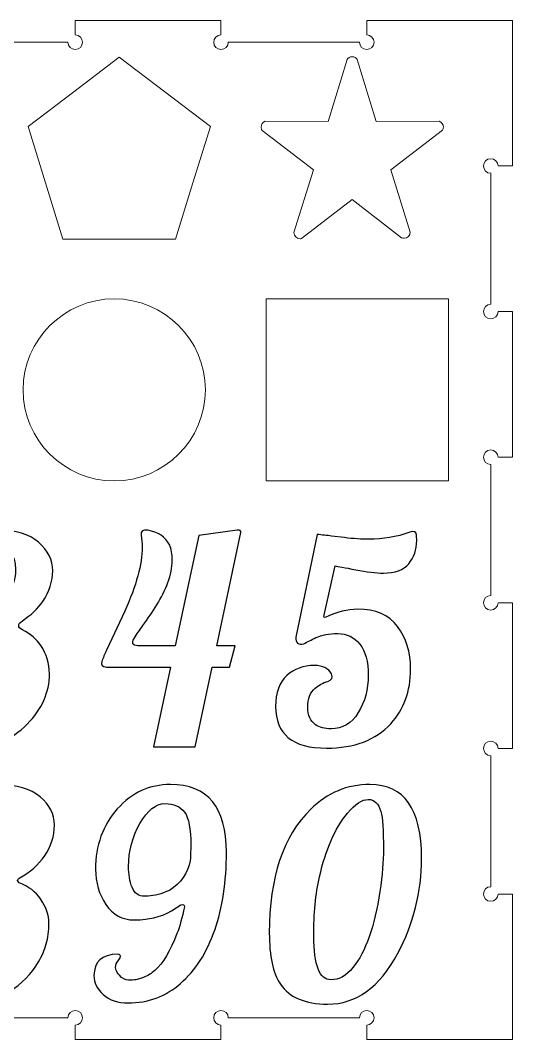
# Model space of a CAD drawing. Header units: centimetres. Extents: x -64 to 66, y 7 to 67.
# Drawn here: x -45.43 to -31.93, y 39.49 to 67.49 of the extents above; entities that cross this region are included whole.
import ezdxf

# ---------------------------------------------------------------- set-up
doc = ezdxf.new("R2010")
doc.units = ezdxf.units.CM
doc.header["$MEASUREMENT"] = 0
doc.layers.add('layer 1', color=7, linetype='Continuous')

msp = doc.modelspace()

# ---------------------------------------------------------------- linework, layer by layer
at = {"layer": 'layer 1', "color": 250, "lineweight": 20}
for points in [[(-43.93166, 67.4928), (-43.93166, 67.4928), (-39.93167, 67.4928), (-39.93167, 67.4928)], [(-43.93166, 67.4928), (-43.93166, 67.4928), (-43.93166, 67.0928), (-43.93166, 67.0928)], [(-39.93167, 67.4928), (-39.93167, 67.4928), (-39.93167, 67.0928), (-39.93167, 67.0928)], [(-35.93167, 67.4928), (-35.93167, 67.4928), (-35.93167, 67.0928), (-35.93167, 67.0928)], [(-47.73166, 66.8928), (-47.73166, 66.8928), (-44.13166, 66.8928), (-44.13166, 66.8928)], [(-39.73167, 66.8928), (-39.73167, 66.8928), (-36.13167, 66.8928), (-36.13167, 66.8928)], [(-32.53166, 63.2928), (-32.53166, 63.2928), (-32.53166, 59.6928), (-32.53166, 59.6928)], [(-32.33166, 63.4928), (-32.33166, 63.4928), (-31.93166, 63.4928), (-31.93166, 63.4928)], [(-32.33166, 59.4928), (-32.33166, 59.4928), (-31.93166, 59.4928), (-31.93166, 59.4928)], [(-31.93166, 59.4928), (-31.93166, 59.4928), (-31.93166, 55.4928), (-31.93166, 55.4928)], [(-32.33166, 55.4928), (-32.33166, 55.4928), (-31.93166, 55.4928), (-31.93166, 55.4928)], [(-32.53166, 51.6928), (-32.53166, 51.6928), (-32.53166, 55.2928), (-32.53166, 55.2928)], [(-32.33166, 51.4928), (-32.33166, 51.4928), (-31.93166, 51.4928), (-31.93166, 51.4928)], [(-31.93166, 51.4928), (-31.93166, 51.4928), (-31.93166, 47.4928), (-31.93166, 47.4928)], [(-32.33166, 47.4928), (-32.33166, 47.4928), (-31.93166, 47.4928), (-31.93166, 47.4928)], [(-32.53166, 43.6928), (-32.53166, 43.6928), (-32.53166, 47.2928), (-32.53166, 47.2928)], [(-32.33166, 43.4928), (-32.33166, 43.4928), (-31.93166, 43.4928), (-31.93166, 43.4928)], [(-47.73166, 40.0928), (-47.73166, 40.0928), (-44.13166, 40.0928), (-44.13166, 40.0928)], [(-39.73167, 40.0928), (-39.73167, 40.0928), (-36.13167, 40.0928), (-36.13167, 40.0928)], [(-43.93166, 39.8928), (-43.93166, 39.8928), (-43.93166, 39.4928), (-43.93166, 39.4928)], [(-39.93167, 39.8928), (-39.93167, 39.8928), (-39.93167, 39.4928), (-39.93167, 39.4928)], [(-35.93167, 39.8928), (-35.93167, 39.8928), (-35.93167, 39.4928), (-35.93167, 39.4928)], [(-39.93167, 39.4928), (-39.93167, 39.4928), (-43.93166, 39.4928), (-43.93166, 39.4928)]]:
    msp.add_open_spline(points, degree=3, dxfattribs=at)
for points, knots in [([(-35.93167, 67.4928), (-35.93167, 67.4928), (-31.93166, 67.4928), (-31.93166, 67.4928), (-31.93166, 67.4928), (-31.93166, 67.4928), (-31.93166, 63.4928), (-31.93166, 63.4928)], [0, 0, 0, 0, 0.33333333, 0.33333333, 0.33333333, 0.33333333, 1, 1, 1, 1]), ([(-43.93166, 67.0928), (-43.8212, 67.0928), (-43.73166, 67.00326), (-43.73166, 66.8928), (-43.73166, 66.8928), (-43.73166, 66.78234), (-43.8212, 66.6928), (-43.93166, 66.6928), (-43.93166, 66.6928), (-44.04212, 66.6928), (-44.13166, 66.78234), (-44.13166, 66.8928)], [0, 0, 0, 0, 0.25, 0.25, 0.25, 0.25, 0.5, 0.5, 0.5, 0.5, 1, 1, 1, 1]), ([(-39.73167, 66.8928), (-39.73167, 66.78234), (-39.82121, 66.6928), (-39.93167, 66.6928), (-39.93167, 66.6928), (-40.04213, 66.6928), (-40.13167, 66.78234), (-40.13167, 66.8928), (-40.13167, 66.8928), (-40.13167, 67.00326), (-40.04213, 67.0928), (-39.93167, 67.0928)], [0, 0, 0, 0, 0.25, 0.25, 0.25, 0.25, 0.5, 0.5, 0.5, 0.5, 1, 1, 1, 1]), ([(-35.93167, 67.0928), (-35.82121, 67.0928), (-35.73167, 67.00326), (-35.73167, 66.8928), (-35.73167, 66.8928), (-35.73167, 66.78234), (-35.82121, 66.6928), (-35.93167, 66.6928), (-35.93167, 66.6928), (-36.04213, 66.6928), (-36.13167, 66.78234), (-36.13167, 66.8928)], [0, 0, 0, 0, 0.25, 0.25, 0.25, 0.25, 0.5, 0.5, 0.5, 0.5, 1, 1, 1, 1]), ([(-42.72201, 66.4839), (-42.72201, 66.4839), (-41.47202, 65.52899), (-41.47202, 65.52899), (-41.47202, 65.52899), (-41.47202, 65.52899), (-40.22202, 64.57407), (-40.22202, 64.57407), (-40.22202, 64.57407), (-40.22202, 64.57407), (-40.69948, 63.02899), (-40.69948, 63.02899), (-40.69948, 63.02899), (-40.69948, 63.02899), (-41.17694, 61.4839), (-41.17694, 61.4839), (-41.17694, 61.4839), (-41.17694, 61.4839), (-42.72201, 61.4839), (-42.72201, 61.4839), (-42.72201, 61.4839), (-42.72201, 61.4839), (-44.2671, 61.4839), (-44.2671, 61.4839), (-44.2671, 61.4839), (-44.2671, 61.4839), (-44.74456, 63.02899), (-44.74456, 63.02899), (-44.74456, 63.02899), (-44.74456, 63.02899), (-45.22202, 64.57407), (-45.22202, 64.57407), (-45.22202, 64.57407), (-45.22202, 64.57407), (-43.97202, 65.52899), (-43.97202, 65.52899), (-43.97202, 65.52899), (-43.97202, 65.52899), (-42.72201, 66.4839), (-42.72201, 66.4839)], [0, 0, 0, 0, 0.09090909, 0.09090909, 0.09090909, 0.09090909, 0.18181818, 0.18181818, 0.18181818, 0.18181818, 0.27272727, 0.27272727, 0.27272727, 0.27272727, 0.36363636, 0.36363636, 0.36363636, 0.36363636, 0.45454545, 0.45454545, 0.45454545, 0.45454545, 0.54545455, 0.54545455, 0.54545455, 0.54545455, 0.63636364, 0.63636364, 0.63636364, 0.63636364, 0.72727273, 0.72727273, 0.72727273, 0.72727273, 0.81818182, 0.81818182, 0.81818182, 0.81818182, 1, 1, 1, 1]), ([(-38.71625, 64.72132), (-38.71625, 64.72132), (-36.99115, 64.71781), (-36.99115, 64.71781), (-36.99115, 64.71781), (-36.99115, 64.71781), (-36.47432, 66.41513), (-36.47432, 66.41513)], [0, 0, 0, 0, 0.33333333, 0.33333333, 0.33333333, 0.33333333, 1, 1, 1, 1]), ([(-36.47432, 66.41513), (-36.44441, 66.46185), (-36.39232, 66.4928), (-36.33305, 66.4928), (-36.33305, 66.4928), (-36.27378, 66.4928), (-36.22167, 66.46184), (-36.19177, 66.41513)], [0, 0, 0, 0, 0.33333333, 0.33333333, 0.33333333, 0.33333333, 1, 1, 1, 1]), ([(-36.19177, 66.41513), (-36.19177, 66.41513), (-35.67495, 64.71781), (-35.67495, 64.71781), (-35.67495, 64.71781), (-35.67495, 64.71781), (-33.94617, 64.72132), (-33.94617, 64.72132)], [0, 0, 0, 0, 0.33333333, 0.33333333, 0.33333333, 0.33333333, 1, 1, 1, 1]), ([(-38.80563, 64.47068), (-38.82183, 64.49672), (-38.8312, 64.52753), (-38.8312, 64.56054), (-38.8312, 64.56054), (-38.8312, 64.6354), (-38.78304, 64.69892), (-38.71625, 64.72132)], [0, 0, 0, 0, 0.33333333, 0.33333333, 0.33333333, 0.33333333, 1, 1, 1, 1]), ([(-33.94617, 64.72133), (-33.87936, 64.69894), (-33.83121, 64.63541), (-33.83121, 64.56054), (-33.83121, 64.56054), (-33.83121, 64.52971), (-33.83938, 64.5008), (-33.85365, 64.4759)], [0, 0, 0, 0, 0.33333333, 0.33333333, 0.33333333, 0.33333333, 1, 1, 1, 1]), ([(-37.93101, 61.66263), (-37.93101, 61.66263), (-37.39788, 63.39077), (-37.39788, 63.39077), (-37.39788, 63.39077), (-37.39788, 63.39077), (-38.80563, 64.47068), (-38.80563, 64.47068)], [0, 0, 0, 0, 0.33333333, 0.33333333, 0.33333333, 0.33333333, 1, 1, 1, 1]), ([(-33.85365, 64.4759), (-33.85365, 64.4759), (-35.2682, 63.39077), (-35.2682, 63.39077), (-35.2682, 63.39077), (-35.2682, 63.39077), (-34.73884, 61.67484), (-34.73884, 61.67484)], [0, 0, 0, 0, 0.33333333, 0.33333333, 0.33333333, 0.33333333, 1, 1, 1, 1]), ([(-32.53166, 63.2928), (-32.64212, 63.2928), (-32.73166, 63.38234), (-32.73166, 63.4928), (-32.73166, 63.4928), (-32.73166, 63.60326), (-32.64212, 63.6928), (-32.53166, 63.6928), (-32.53166, 63.6928), (-32.4212, 63.6928), (-32.33166, 63.60326), (-32.33166, 63.4928)], [0, 0, 0, 0, 0.25, 0.25, 0.25, 0.25, 0.5, 0.5, 0.5, 0.5, 1, 1, 1, 1]), ([(-34.97546, 61.52077), (-34.97546, 61.52077), (-36.33305, 62.57062), (-36.33305, 62.57062), (-36.33305, 62.57062), (-36.33305, 62.57062), (-37.71934, 61.49857), (-37.71934, 61.49857)], [0, 0, 0, 0, 0.33333333, 0.33333333, 0.33333333, 0.33333333, 1, 1, 1, 1]), ([(-37.71934, 61.49857), (-37.73326, 61.49481), (-37.74789, 61.4928), (-37.763, 61.4928), (-37.763, 61.4928), (-37.85578, 61.4928), (-37.93101, 61.56865), (-37.93101, 61.66263)], [0, 0, 0, 0, 0.33333333, 0.33333333, 0.33333333, 0.33333333, 1, 1, 1, 1]), ([(-34.73884, 61.67484), (-34.73915, 61.58157), (-34.81426, 61.50605), (-34.90685, 61.50605), (-34.90685, 61.50605), (-34.93129, 61.50605), (-34.95452, 61.51132), (-34.97546, 61.52077)], [0, 0, 0, 0, 0.33333333, 0.33333333, 0.33333333, 0.33333333, 1, 1, 1, 1]), ([(-42.85941, 54.8428), (-41.48246, 54.8428), (-40.35942, 55.96586), (-40.35942, 57.3428), (-40.35942, 57.3428), (-40.35942, 58.71976), (-41.48246, 59.8428), (-42.85941, 59.8428), (-42.85941, 59.8428), (-44.23638, 59.8428), (-45.35943, 58.71976), (-45.35943, 57.3428), (-45.35943, 57.3428), (-45.35943, 55.96586), (-44.23638, 54.8428), (-42.85941, 54.8428)], [0, 0, 0, 0, 0.2, 0.2, 0.2, 0.2, 0.4, 0.4, 0.4, 0.4, 0.6, 0.6, 0.6, 0.6, 1, 1, 1, 1]), ([(-38.69192, 54.8428), (-38.69192, 54.8428), (-33.69192, 54.8428), (-33.69192, 54.8428), (-33.69192, 54.8428), (-33.69192, 54.8428), (-33.69192, 59.8428), (-33.69192, 59.8428), (-33.69192, 59.8428), (-33.69192, 59.8428), (-38.69192, 59.8428), (-38.69192, 59.8428), (-38.69192, 59.8428), (-38.69192, 59.8428), (-38.69192, 54.8428), (-38.69192, 54.8428)], [0, 0, 0, 0, 0.2, 0.2, 0.2, 0.2, 0.4, 0.4, 0.4, 0.4, 0.6, 0.6, 0.6, 0.6, 1, 1, 1, 1]), ([(-32.33166, 59.4928), (-32.33166, 59.38234), (-32.4212, 59.2928), (-32.53166, 59.2928), (-32.53166, 59.2928), (-32.64212, 59.2928), (-32.73166, 59.38234), (-32.73166, 59.4928), (-32.73166, 59.4928), (-32.73166, 59.60326), (-32.64212, 59.6928), (-32.53166, 59.6928)], [0, 0, 0, 0, 0.25, 0.25, 0.25, 0.25, 0.5, 0.5, 0.5, 0.5, 1, 1, 1, 1]), ([(-32.53166, 55.2928), (-32.64212, 55.2928), (-32.73166, 55.38234), (-32.73166, 55.4928), (-32.73166, 55.4928), (-32.73166, 55.60326), (-32.64212, 55.6928), (-32.53166, 55.6928), (-32.53166, 55.6928), (-32.4212, 55.6928), (-32.33166, 55.60326), (-32.33166, 55.4928)], [0, 0, 0, 0, 0.25, 0.25, 0.25, 0.25, 0.5, 0.5, 0.5, 0.5, 1, 1, 1, 1]), ([(-32.33166, 51.4928), (-32.33166, 51.38234), (-32.4212, 51.2928), (-32.53166, 51.2928), (-32.53166, 51.2928), (-32.64212, 51.2928), (-32.73166, 51.38234), (-32.73166, 51.4928), (-32.73166, 51.4928), (-32.73166, 51.60326), (-32.64212, 51.6928), (-32.53166, 51.6928)], [0, 0, 0, 0, 0.25, 0.25, 0.25, 0.25, 0.5, 0.5, 0.5, 0.5, 1, 1, 1, 1]), ([(-32.53166, 47.2928), (-32.64212, 47.2928), (-32.73166, 47.38234), (-32.73166, 47.4928), (-32.73166, 47.4928), (-32.73166, 47.60326), (-32.64212, 47.6928), (-32.53166, 47.6928), (-32.53166, 47.6928), (-32.4212, 47.6928), (-32.33166, 47.60326), (-32.33166, 47.4928)], [0, 0, 0, 0, 0.25, 0.25, 0.25, 0.25, 0.5, 0.5, 0.5, 0.5, 1, 1, 1, 1]), ([(-32.33166, 43.4928), (-32.33166, 43.38234), (-32.4212, 43.2928), (-32.53166, 43.2928), (-32.53166, 43.2928), (-32.64212, 43.2928), (-32.73166, 43.38234), (-32.73166, 43.4928), (-32.73166, 43.4928), (-32.73166, 43.60326), (-32.64212, 43.6928), (-32.53166, 43.6928)], [0, 0, 0, 0, 0.25, 0.25, 0.25, 0.25, 0.5, 0.5, 0.5, 0.5, 1, 1, 1, 1]), ([(-31.93166, 43.4928), (-31.93166, 43.4928), (-31.93166, 39.4928), (-31.93166, 39.4928), (-31.93166, 39.4928), (-31.93166, 39.4928), (-35.93167, 39.4928), (-35.93167, 39.4928)], [0, 0, 0, 0, 0.33333333, 0.33333333, 0.33333333, 0.33333333, 1, 1, 1, 1]), ([(-44.13166, 40.0928), (-44.13166, 40.20326), (-44.04212, 40.2928), (-43.93166, 40.2928), (-43.93166, 40.2928), (-43.8212, 40.2928), (-43.73166, 40.20326), (-43.73166, 40.0928), (-43.73166, 40.0928), (-43.73166, 39.98234), (-43.8212, 39.8928), (-43.93166, 39.8928)], [0, 0, 0, 0, 0.25, 0.25, 0.25, 0.25, 0.5, 0.5, 0.5, 0.5, 1, 1, 1, 1]), ([(-39.93167, 39.8928), (-40.04213, 39.8928), (-40.13167, 39.98234), (-40.13167, 40.0928), (-40.13167, 40.0928), (-40.13167, 40.20326), (-40.04213, 40.2928), (-39.93167, 40.2928), (-39.93167, 40.2928), (-39.82121, 40.2928), (-39.73167, 40.20326), (-39.73167, 40.0928)], [0, 0, 0, 0, 0.25, 0.25, 0.25, 0.25, 0.5, 0.5, 0.5, 0.5, 1, 1, 1, 1]), ([(-36.13167, 40.0928), (-36.13167, 40.20326), (-36.04213, 40.2928), (-35.93167, 40.2928), (-35.93167, 40.2928), (-35.82121, 40.2928), (-35.73167, 40.20326), (-35.73167, 40.0928), (-35.73167, 40.0928), (-35.73167, 39.98234), (-35.82121, 39.8928), (-35.93167, 39.8928)], [0, 0, 0, 0, 0.25, 0.25, 0.25, 0.25, 0.5, 0.5, 0.5, 0.5, 1, 1, 1, 1])]:
    msp.add_open_spline(points, degree=3, knots=knots, dxfattribs=at)
at = {"layer": 'layer 1', "color": 250}
for points, knots in [([(-47.01116, 49.84039), (-46.93282, 49.71559), (-46.95762, 49.61715), (-47.08556, 49.54509), (-47.08556, 49.54509), (-47.41269, 49.45032), (-47.57667, 49.17588), (-47.57667, 48.72254), (-47.57667, 48.72254), (-47.57667, 48.329), (-47.44943, 48.1024), (-47.19638, 48.0428), (-47.19638, 48.0428), (-47.1235, 48.02429), (-47.02548, 48.015), (-46.9035, 48.015), (-46.9035, 48.015), (-46.7803, 48.015), (-46.65042, 48.05207), (-46.51269, 48.12627), (-46.51269, 48.12627), (-46.37615, 48.20054), (-46.25953, 48.29856), (-46.16281, 48.42309), (-46.16281, 48.42309), (-45.96673, 48.67887), (-45.8687, 48.99157), (-45.8687, 49.35862), (-45.8687, 49.35862), (-45.8687, 49.87142), (-46.06215, 50.28477), (-46.45034, 50.60149), (-46.45034, 50.60149), (-46.50611, 50.64722), (-46.56635, 50.68898), (-46.63116, 50.72682), (-46.63116, 50.72682), (-46.7259, 50.81226), (-46.72455, 50.89307), (-46.62709, 50.96925), (-46.62709, 50.96925), (-46.34503, 51.0946), (-46.11357, 51.27161), (-45.93097, 51.49984), (-45.93097, 51.49984), (-45.68774, 51.80383), (-45.56522, 52.10672), (-45.56522, 52.41022), (-45.56522, 52.41022), (-45.56522, 52.84479), (-45.79049, 53.06209), (-46.24104, 53.06209), (-46.24104, 53.06209), (-46.38807, 53.06209), (-46.51924, 53.00518), (-46.63052, 52.89381), (-46.63052, 52.89381), (-46.7432, 52.78122), (-46.80021, 52.65136), (-46.80021, 52.50693), (-46.80021, 52.50693), (-46.80021, 52.2327), (-46.74228, 52.04526), (-46.62593, 51.9458), (-46.62593, 51.9458), (-46.56473, 51.88975), (-46.57771, 51.82422), (-46.66484, 51.7492), (-46.66484, 51.7492), (-46.80962, 51.65665), (-46.95527, 51.60989), (-47.10229, 51.60989), (-47.10229, 51.60989), (-47.36202, 51.60989), (-47.53826, 51.73835), (-47.63096, 51.99414), (-47.63096, 51.99414), (-47.65885, 52.08025), (-47.67341, 52.19425), (-47.67341, 52.33867), (-47.67341, 52.33867), (-47.67341, 52.48177), (-47.63096, 52.6275), (-47.54484, 52.77727), (-47.54484, 52.77727), (-47.46006, 52.92564), (-47.34342, 53.05287), (-47.19638, 53.1589), (-47.19638, 53.1589), (-46.885, 53.38144), (-46.49672, 53.4928), (-46.029, 53.4928), (-46.029, 53.4928), (-45.56258, 53.4928), (-45.19816, 53.38011), (-44.93852, 53.15486), (-44.93852, 53.15486), (-44.67881, 52.92958), (-44.54892, 52.66994), (-44.54892, 52.37444), (-44.54892, 52.37444), (-44.54892, 52.08025), (-44.63897, 51.79939), (-44.81786, 51.533), (-44.81786, 51.533), (-44.95296, 51.33345), (-45.14081, 51.1562), (-45.3809, 51.00127), (-45.3809, 51.00127), (-45.51628, 50.90367), (-45.51513, 50.81857), (-45.37745, 50.74598), (-45.37745, 50.74598), (-45.15947, 50.63727), (-44.99235, 50.49656), (-44.87618, 50.32328), (-44.87618, 50.32328), (-44.71718, 50.08609), (-44.63766, 49.82634), (-44.63766, 49.54145), (-44.63766, 49.54145), (-44.63766, 49.03128), (-44.84038, 48.57023), (-45.24718, 48.15942), (-45.24718, 48.15942), (-45.67922, 47.72212), (-46.21312, 47.50352), (-46.84659, 47.50352), (-46.84659, 47.50352), (-46.99627, 47.50352), (-47.15393, 47.51412), (-47.31958, 47.53797), (-47.31958, 47.53797), (-47.73697, 47.60558), (-48.05634, 47.79902), (-48.27896, 48.12101), (-48.27896, 48.12101), (-48.40083, 48.30119), (-48.46179, 48.55164), (-48.46179, 48.86967), (-48.46179, 48.86967), (-48.46179, 49.18763), (-48.38094, 49.45402), (-48.22066, 49.66868), (-48.22066, 49.66868), (-48.05763, 49.88202), (-47.8072, 49.98805), (-47.46803, 49.98805), (-47.46803, 49.98805), (-47.26412, 49.98805), (-47.11192, 49.93873), (-47.01116, 49.84039)], [0, 0, 0, 0, 0.02564103, 0.02564103, 0.02564103, 0.02564103, 0.05128205, 0.05128205, 0.05128205, 0.05128205, 0.07692308, 0.07692308, 0.07692308, 0.07692308, 0.1025641, 0.1025641, 0.1025641, 0.1025641, 0.12820513, 0.12820513, 0.12820513, 0.12820513, 0.15384615, 0.15384615, 0.15384615, 0.15384615, 0.17948718, 0.17948718, 0.17948718, 0.17948718, 0.20512821, 0.20512821, 0.20512821, 0.20512821, 0.23076923, 0.23076923, 0.23076923, 0.23076923, 0.25641026, 0.25641026, 0.25641026, 0.25641026, 0.28205128, 0.28205128, 0.28205128, 0.28205128, 0.30769231, 0.30769231, 0.30769231, 0.30769231, 0.33333333, 0.33333333, 0.33333333, 0.33333333, 0.35897436, 0.35897436, 0.35897436, 0.35897436, 0.38461538, 0.38461538, 0.38461538, 0.38461538, 0.41025641, 0.41025641, 0.41025641, 0.41025641, 0.43589744, 0.43589744, 0.43589744, 0.43589744, 0.46153846, 0.46153846, 0.46153846, 0.46153846, 0.48717949, 0.48717949, 0.48717949, 0.48717949, 0.51282051, 0.51282051, 0.51282051, 0.51282051, 0.53846154, 0.53846154, 0.53846154, 0.53846154, 0.56410256, 0.56410256, 0.56410256, 0.56410256, 0.58974359, 0.58974359, 0.58974359, 0.58974359, 0.61538462, 0.61538462, 0.61538462, 0.61538462, 0.64102564, 0.64102564, 0.64102564, 0.64102564, 0.66666667, 0.66666667, 0.66666667, 0.66666667, 0.69230769, 0.69230769, 0.69230769, 0.69230769, 0.71794872, 0.71794872, 0.71794872, 0.71794872, 0.74358974, 0.74358974, 0.74358974, 0.74358974, 0.76923077, 0.76923077, 0.76923077, 0.76923077, 0.79487179, 0.79487179, 0.79487179, 0.79487179, 0.82051282, 0.82051282, 0.82051282, 0.82051282, 0.84615385, 0.84615385, 0.84615385, 0.84615385, 0.87179487, 0.87179487, 0.87179487, 0.87179487, 0.8974359, 0.8974359, 0.8974359, 0.8974359, 0.92307692, 0.92307692, 0.92307692, 0.92307692, 0.94871795, 0.94871795, 0.94871795, 0.94871795, 1, 1, 1, 1]), ([(-39.3836, 53.42248), (-39.3836, 53.42248), (-40.04924, 50.31398), (-40.04924, 50.31398), (-40.04924, 50.31398), (-40.04924, 50.31398), (-39.5404, 50.31398), (-39.5404, 50.31398), (-39.5404, 50.31398), (-39.5404, 50.31398), (-39.70078, 49.72296), (-39.70078, 49.72296), (-39.70078, 49.72296), (-39.70078, 49.72296), (-40.1778, 49.72296), (-40.1778, 49.72296), (-40.1778, 49.72296), (-40.1778, 49.72296), (-40.63884, 47.53797), (-40.63884, 47.53797), (-40.63884, 47.53797), (-40.63884, 47.53797), (-41.78499, 47.53797), (-41.78499, 47.53797), (-41.78499, 47.53797), (-41.78499, 47.53797), (-41.31466, 49.72296), (-41.31466, 49.72296), (-41.31466, 49.72296), (-41.31466, 49.72296), (-43.071, 49.72296), (-43.071, 49.72296), (-43.071, 49.72296), (-43.19073, 49.73683), (-43.23411, 49.78959), (-43.20116, 49.88124), (-43.20116, 49.88124), (-43.16452, 49.97978), (-43.12259, 50.08275), (-43.07295, 50.18937), (-43.07295, 50.18937), (-43.07295, 50.18937), (-42.57208, 51.26538), (-42.57208, 51.26538), (-42.57208, 51.26538), (-42.25414, 51.96634), (-42.09506, 52.55202), (-42.09506, 53.02368), (-42.09506, 53.02368), (-42.09506, 53.13461), (-42.1034, 53.24258), (-42.11965, 53.34756), (-42.11965, 53.34756), (-42.13971, 53.46215), (-42.07901, 53.50802), (-41.93756, 53.48519), (-41.93756, 53.48519), (-41.65695, 53.44149), (-41.45561, 53.30548), (-41.3385, 53.07399), (-41.3385, 53.07399), (-41.2901, 52.97829), (-41.26826, 52.8369), (-41.26826, 52.64873), (-41.26826, 52.64873), (-41.26826, 52.46055), (-41.30929, 52.26043), (-41.39017, 52.04711), (-41.39017, 52.04711), (-41.47231, 51.83376), (-41.57307, 51.62971), (-41.69362, 51.43497), (-41.69362, 51.43497), (-41.8142, 51.24152), (-41.94004, 51.05334), (-42.07393, 50.87053), (-42.07393, 50.87053), (-42.16127, 50.75112), (-42.24187, 50.63063), (-42.31604, 50.509), (-42.31604, 50.509), (-42.39033, 50.38357), (-42.3561, 50.31857), (-42.21338, 50.31398), (-42.21338, 50.31398), (-42.21338, 50.31398), (-41.18741, 50.31398), (-41.18741, 50.31398), (-41.18741, 50.31398), (-41.18741, 50.31398), (-40.54213, 53.34171), (-40.54213, 53.34171), (-40.54213, 53.34171), (-40.54213, 53.34171), (-39.48531, 53.48466), (-39.48531, 53.48466), (-39.48531, 53.48466), (-39.40686, 53.49497), (-39.37295, 53.47425), (-39.3836, 53.42248)], [0, 0, 0, 0, 0.03846154, 0.03846154, 0.03846154, 0.03846154, 0.07692308, 0.07692308, 0.07692308, 0.07692308, 0.11538462, 0.11538462, 0.11538462, 0.11538462, 0.15384615, 0.15384615, 0.15384615, 0.15384615, 0.19230769, 0.19230769, 0.19230769, 0.19230769, 0.23076923, 0.23076923, 0.23076923, 0.23076923, 0.26923077, 0.26923077, 0.26923077, 0.26923077, 0.30769231, 0.30769231, 0.30769231, 0.30769231, 0.34615385, 0.34615385, 0.34615385, 0.34615385, 0.38461538, 0.38461538, 0.38461538, 0.38461538, 0.42307692, 0.42307692, 0.42307692, 0.42307692, 0.46153846, 0.46153846, 0.46153846, 0.46153846, 0.5, 0.5, 0.5, 0.5, 0.53846154, 0.53846154, 0.53846154, 0.53846154, 0.57692308, 0.57692308, 0.57692308, 0.57692308, 0.61538462, 0.61538462, 0.61538462, 0.61538462, 0.65384615, 0.65384615, 0.65384615, 0.65384615, 0.69230769, 0.69230769, 0.69230769, 0.69230769, 0.73076923, 0.73076923, 0.73076923, 0.73076923, 0.76923077, 0.76923077, 0.76923077, 0.76923077, 0.80769231, 0.80769231, 0.80769231, 0.80769231, 0.84615385, 0.84615385, 0.84615385, 0.84615385, 0.88461538, 0.88461538, 0.88461538, 0.88461538, 0.92307692, 0.92307692, 0.92307692, 0.92307692, 1, 1, 1, 1]), ([(-37.10981, 51.12014), (-37.10886, 51.09672), (-37.09681, 51.08648), (-37.07366, 51.08938), (-37.07366, 51.08938), (-36.75057, 51.23987), (-36.45509, 51.31569), (-36.1861, 51.31569), (-36.1861, 51.31569), (-35.69189, 51.31569), (-35.32485, 51.15804), (-35.08765, 50.84525), (-35.08765, 50.84525), (-34.84915, 50.53257), (-34.72989, 50.14035), (-34.72989, 49.66868), (-34.72989, 49.66868), (-34.72989, 49.06312), (-34.9114, 48.56357), (-35.2732, 48.17134), (-35.2732, 48.17134), (-35.68796, 47.72352), (-36.27493, 47.49956), (-37.03554, 47.49956), (-37.03554, 47.49956), (-37.96834, 47.49956), (-38.43345, 47.88119), (-38.43345, 48.64442), (-38.43345, 48.64442), (-38.43345, 49.02472), (-38.33137, 49.30689), (-38.12732, 49.49242), (-38.12732, 49.49242), (-37.92196, 49.67797), (-37.67022, 49.77066), (-37.36812, 49.77066), (-37.36812, 49.77066), (-37.13914, 49.77066), (-36.98248, 49.69305), (-36.89754, 49.5384), (-36.89754, 49.5384), (-36.85858, 49.43806), (-36.89196, 49.3697), (-36.99767, 49.33331), (-36.99767, 49.33331), (-37.13446, 49.29468), (-37.25247, 49.2326), (-37.35086, 49.14528), (-37.35086, 49.14528), (-37.4849, 49.0263), (-37.55226, 48.85372), (-37.55226, 48.62714), (-37.55226, 48.62714), (-37.55226, 48.40056), (-37.4794, 48.23895), (-37.33498, 48.14354), (-37.33498, 48.14354), (-37.22635, 48.06796), (-37.08586, 48.03086), (-36.91224, 48.03086), (-36.91224, 48.03086), (-36.5956, 48.03086), (-36.34648, 48.17932), (-36.16498, 48.47747), (-36.16498, 48.47747), (-35.98205, 48.77559), (-35.89068, 49.11476), (-35.89068, 49.49638), (-35.89068, 49.49638), (-35.89068, 49.87798), (-35.96882, 50.16551), (-36.12386, 50.35772), (-36.12386, 50.35772), (-36.27887, 50.55116), (-36.47898, 50.64788), (-36.72407, 50.64788), (-36.72407, 50.64788), (-36.96793, 50.64788), (-37.16933, 50.60948), (-37.32699, 50.5352), (-37.32699, 50.5352), (-37.45211, 50.47406), (-37.56151, 50.41873), (-37.65528, 50.36921), (-37.65528, 50.36921), (-37.81273, 50.32418), (-37.88638, 50.38533), (-37.87621, 50.5527), (-37.87621, 50.5527), (-37.87621, 50.5527), (-37.29658, 53.37214), (-37.29658, 53.37214), (-37.29658, 53.37214), (-37.15611, 53.35758), (-37.02494, 53.34171), (-36.90032, 53.32585), (-36.90032, 53.32585), (-36.90032, 53.32585), (-36.53861, 53.28341), (-36.53861, 53.28341), (-36.53861, 53.28341), (-36.29615, 53.25288), (-36.0722, 53.23701), (-35.86815, 53.23701), (-35.86815, 53.23701), (-35.49757, 53.23701), (-35.12401, 53.30138), (-34.74653, 53.431), (-34.74653, 53.431), (-34.63737, 53.47243), (-34.57756, 53.44953), (-34.56711, 53.36232), (-34.56711, 53.36232), (-34.56435, 53.31332), (-34.56295, 53.26081), (-34.56295, 53.20517), (-34.56295, 53.20517), (-34.56295, 52.95211), (-34.63448, 52.73876), (-34.77889, 52.56655), (-34.77889, 52.56655), (-34.92201, 52.39567), (-35.15527, 52.30946), (-35.47592, 52.30946), (-35.47592, 52.30946), (-35.68261, 52.30946), (-35.93568, 52.33997), (-36.23653, 52.3996), (-36.23653, 52.3996), (-36.53729, 52.46055), (-36.72548, 52.49632), (-36.80358, 52.50693), (-36.80358, 52.50693), (-36.80358, 52.50693), (-37.10981, 51.12016), (-37.10981, 51.12016), (-37.10981, 51.12016), (-37.10981, 51.12016), (-37.10981, 51.12014), (-37.10981, 51.12014)], [0, 0, 0, 0, 0.02777778, 0.02777778, 0.02777778, 0.02777778, 0.05555556, 0.05555556, 0.05555556, 0.05555556, 0.08333333, 0.08333333, 0.08333333, 0.08333333, 0.11111111, 0.11111111, 0.11111111, 0.11111111, 0.13888889, 0.13888889, 0.13888889, 0.13888889, 0.16666667, 0.16666667, 0.16666667, 0.16666667, 0.19444444, 0.19444444, 0.19444444, 0.19444444, 0.22222222, 0.22222222, 0.22222222, 0.22222222, 0.25, 0.25, 0.25, 0.25, 0.27777778, 0.27777778, 0.27777778, 0.27777778, 0.30555556, 0.30555556, 0.30555556, 0.30555556, 0.33333333, 0.33333333, 0.33333333, 0.33333333, 0.36111111, 0.36111111, 0.36111111, 0.36111111, 0.38888889, 0.38888889, 0.38888889, 0.38888889, 0.41666667, 0.41666667, 0.41666667, 0.41666667, 0.44444444, 0.44444444, 0.44444444, 0.44444444, 0.47222222, 0.47222222, 0.47222222, 0.47222222, 0.5, 0.5, 0.5, 0.5, 0.52777778, 0.52777778, 0.52777778, 0.52777778, 0.55555556, 0.55555556, 0.55555556, 0.55555556, 0.58333333, 0.58333333, 0.58333333, 0.58333333, 0.61111111, 0.61111111, 0.61111111, 0.61111111, 0.63888889, 0.63888889, 0.63888889, 0.63888889, 0.66666667, 0.66666667, 0.66666667, 0.66666667, 0.69444444, 0.69444444, 0.69444444, 0.69444444, 0.72222222, 0.72222222, 0.72222222, 0.72222222, 0.75, 0.75, 0.75, 0.75, 0.77777778, 0.77777778, 0.77777778, 0.77777778, 0.80555556, 0.80555556, 0.80555556, 0.80555556, 0.83333333, 0.83333333, 0.83333333, 0.83333333, 0.86111111, 0.86111111, 0.86111111, 0.86111111, 0.88888889, 0.88888889, 0.88888889, 0.88888889, 0.91666667, 0.91666667, 0.91666667, 0.91666667, 0.94444444, 0.94444444, 0.94444444, 0.94444444, 1, 1, 1, 1]), ([(-45.47257, 43.92697), (-45.47257, 43.92697), (-45.47257, 43.92697), (-45.47257, 43.92697), (-45.47257, 43.92697), (-45.52459, 43.88465), (-45.52312, 43.8431), (-45.46814, 43.80234), (-45.46814, 43.80234), (-45.20561, 43.69862), (-45.00927, 43.54998), (-44.87979, 43.35632), (-44.87979, 43.35632), (-44.72741, 43.12841), (-44.65058, 42.9085), (-44.65058, 42.69385), (-44.65058, 42.69385), (-44.65058, 42.4805), (-44.67574, 42.28971), (-44.72475, 42.12143), (-44.72475, 42.12143), (-44.77377, 41.95316), (-44.844, 41.79015), (-44.93415, 41.63249), (-44.93415, 41.63249), (-45.13284, 41.29594), (-45.40056, 41.02298), (-45.73578, 40.81357), (-45.73578, 40.81357), (-46.07101, 40.60428), (-46.44333, 40.49958), (-46.85142, 40.49958), (-46.85142, 40.49958), (-47.37483, 40.49958), (-47.78433, 40.65592), (-48.08248, 40.97124), (-48.08248, 40.97124), (-48.38061, 41.28534), (-48.52897, 41.64836), (-48.52897, 42.0618), (-48.52897, 42.0618), (-48.52897, 42.47383), (-48.40577, 42.84222), (-48.15796, 43.16552), (-48.15796, 43.16552), (-47.93449, 43.4599), (-47.62286, 43.67473), (-47.2259, 43.81296), (-47.2259, 43.81296), (-47.1765, 43.84923), (-47.17209, 43.88606), (-47.21266, 43.92344), (-47.21266, 43.92344), (-47.58825, 44.17777), (-47.77503, 44.51588), (-47.77503, 44.93582), (-47.77503, 44.93582), (-47.77503, 45.332), (-47.60678, 45.69108), (-47.26891, 46.01174), (-47.26891, 46.01174), (-46.93096, 46.33242), (-46.5162, 46.4928), (-46.02461, 46.4928), (-46.02461, 46.4928), (-45.53305, 46.4928), (-45.15538, 46.38276), (-44.89303, 46.16284), (-44.89303, 46.16284), (-44.63067, 45.94282), (-44.49949, 45.68319), (-44.49949, 45.38505), (-44.49949, 45.38505), (-44.49949, 45.08561), (-44.59095, 44.80202), (-44.77509, 44.53299), (-44.77509, 44.53299), (-44.93544, 44.2989), (-45.16705, 44.09689), (-45.47257, 43.92697)], [0, 0, 0, 0, 0.04761905, 0.04761905, 0.04761905, 0.04761905, 0.0952381, 0.0952381, 0.0952381, 0.0952381, 0.14285714, 0.14285714, 0.14285714, 0.14285714, 0.19047619, 0.19047619, 0.19047619, 0.19047619, 0.23809524, 0.23809524, 0.23809524, 0.23809524, 0.28571429, 0.28571429, 0.28571429, 0.28571429, 0.33333333, 0.33333333, 0.33333333, 0.33333333, 0.38095238, 0.38095238, 0.38095238, 0.38095238, 0.42857143, 0.42857143, 0.42857143, 0.42857143, 0.47619048, 0.47619048, 0.47619048, 0.47619048, 0.52380952, 0.52380952, 0.52380952, 0.52380952, 0.57142857, 0.57142857, 0.57142857, 0.57142857, 0.61904762, 0.61904762, 0.61904762, 0.61904762, 0.66666667, 0.66666667, 0.66666667, 0.66666667, 0.71428571, 0.71428571, 0.71428571, 0.71428571, 0.76190476, 0.76190476, 0.76190476, 0.76190476, 0.80952381, 0.80952381, 0.80952381, 0.80952381, 0.85714286, 0.85714286, 0.85714286, 0.85714286, 0.9047619, 0.9047619, 0.9047619, 0.9047619, 1, 1, 1, 1]), ([(-42.7837, 41.61994), (-42.81813, 41.56583), (-42.82958, 41.49998), (-42.81809, 41.42239), (-42.81809, 41.42239), (-42.79784, 41.36551), (-42.76459, 41.31206), (-42.71855, 41.26148), (-42.71855, 41.26148), (-42.63774, 41.17271), (-42.55431, 41.12758), (-42.46811, 41.12758), (-42.46811, 41.12758), (-42.38333, 41.12758), (-42.31712, 41.1303), (-42.26801, 41.13557), (-42.26801, 41.13557), (-42.2203, 41.14092), (-42.1435, 41.16609), (-42.03748, 41.20974), (-42.03748, 41.20974), (-41.93145, 41.2535), (-41.83606, 41.31444), (-41.74995, 41.39267), (-41.74995, 41.39267), (-41.52207, 41.59409), (-41.31931, 41.93195), (-41.13914, 42.40502), (-41.13914, 42.40502), (-41.06029, 42.61253), (-40.99286, 42.8571), (-40.93674, 43.13871), (-40.93674, 43.13871), (-40.93583, 43.2008), (-40.96932, 43.21979), (-41.03721, 43.19568), (-41.03721, 43.19568), (-41.37187, 42.95087), (-41.69474, 42.82039), (-42.00578, 42.80425), (-42.00578, 42.80425), (-42.1005, 42.78894), (-42.20164, 42.78128), (-42.30914, 42.78128), (-42.30914, 42.78128), (-42.63779, 42.78128), (-42.89744, 42.92176), (-43.08824, 43.2027), (-43.08824, 43.2027), (-43.27772, 43.48357), (-43.37314, 43.80687), (-43.37314, 44.17129), (-43.37314, 44.17129), (-43.37314, 44.8285), (-43.17442, 45.38101), (-42.77685, 45.82892), (-42.77685, 45.82892), (-42.37936, 46.27673), (-41.89305, 46.5007), (-41.31538, 46.5007), (-41.31538, 46.5007), (-40.29374, 46.5007), (-39.78225, 45.87793), (-39.78225, 44.63376), (-39.78225, 44.63376), (-39.78225, 43.83071), (-39.88959, 43.12055), (-40.10425, 42.50041), (-40.10425, 42.50041), (-40.31891, 41.88029), (-40.63159, 41.39267), (-41.04241, 41.0349), (-41.04241, 41.0349), (-41.45182, 40.67846), (-41.93016, 40.49958), (-42.4761, 40.49958), (-42.4761, 40.49958), (-42.76361, 40.49958), (-42.9915, 40.57639), (-43.16111, 40.73009), (-43.16111, 40.73009), (-43.33077, 40.88381), (-43.41558, 41.05876), (-43.41558, 41.25219), (-43.41558, 41.25219), (-43.41558, 41.63444), (-43.19932, 41.83038), (-42.76795, 41.8413), (-42.76795, 41.8413), (-42.73701, 41.83803), (-42.71541, 41.83033), (-42.70313, 41.81819), (-42.70313, 41.81819), (-42.67335, 41.7756), (-42.70021, 41.7095), (-42.7837, 41.61994)], [0, 0, 0, 0, 0.04, 0.04, 0.04, 0.04, 0.08, 0.08, 0.08, 0.08, 0.12, 0.12, 0.12, 0.12, 0.16, 0.16, 0.16, 0.16, 0.2, 0.2, 0.2, 0.2, 0.24, 0.24, 0.24, 0.24, 0.28, 0.28, 0.28, 0.28, 0.32, 0.32, 0.32, 0.32, 0.36, 0.36, 0.36, 0.36, 0.4, 0.4, 0.4, 0.4, 0.44, 0.44, 0.44, 0.44, 0.48, 0.48, 0.48, 0.48, 0.52, 0.52, 0.52, 0.52, 0.56, 0.56, 0.56, 0.56, 0.6, 0.6, 0.6, 0.6, 0.64, 0.64, 0.64, 0.64, 0.68, 0.68, 0.68, 0.68, 0.72, 0.72, 0.72, 0.72, 0.76, 0.76, 0.76, 0.76, 0.8, 0.8, 0.8, 0.8, 0.84, 0.84, 0.84, 0.84, 0.88, 0.88, 0.88, 0.88, 0.92, 0.92, 0.92, 0.92, 1, 1, 1, 1]), ([(-35.84616, 46.50069), (-34.90133, 46.50069), (-34.42966, 45.82629), (-34.42966, 44.47872), (-34.42966, 44.47872), (-34.42966, 43.54713), (-34.64825, 42.67131), (-35.08555, 41.85372), (-35.08555, 41.85372), (-35.57712, 40.9302), (-36.21847, 40.46774), (-37.01081, 40.46774), (-37.01081, 40.46774), (-37.62173, 40.46774), (-38.05105, 40.65057), (-38.30006, 41.01499), (-38.30006, 41.01499), (-38.50421, 41.32111), (-38.60618, 41.79015), (-38.60618, 42.42482), (-38.60618, 42.42482), (-38.60618, 43.94602), (-38.22721, 45.08025), (-37.46933, 45.82498), (-37.46933, 45.82498), (-37.01081, 46.27542), (-36.47022, 46.50069), (-35.84616, 46.50069)], [0, 0, 0, 0, 0.125, 0.125, 0.125, 0.125, 0.25, 0.25, 0.25, 0.25, 0.375, 0.375, 0.375, 0.375, 0.5, 0.5, 0.5, 0.5, 0.625, 0.625, 0.625, 0.625, 0.75, 0.75, 0.75, 0.75, 1, 1, 1, 1]), ([(-41.34862, 43.5929), (-41.34862, 43.5929), (-41.34862, 43.5929), (-41.34862, 43.5929), (-41.34862, 43.5929), (-41.03298, 43.78854), (-40.84212, 44.0604), (-40.77602, 44.40848), (-40.77602, 44.40848), (-40.7654, 44.6099), (-40.76014, 44.74897), (-40.76014, 44.82324), (-40.76014, 44.82324), (-40.76014, 45.27904), (-40.81713, 45.58506), (-40.93105, 45.74149), (-40.93105, 45.74149), (-41.04505, 45.89784), (-41.22523, 45.97596), (-41.47042, 45.97596), (-41.47042, 45.97596), (-41.71681, 45.97596), (-41.94471, 45.79315), (-42.15411, 45.4274), (-42.15411, 45.4274), (-42.36349, 45.06176), (-42.46811, 44.66821), (-42.46811, 44.24942), (-42.46811, 44.24942), (-42.46811, 44.03212), (-42.43506, 43.84132), (-42.37009, 43.67699), (-42.37009, 43.67699), (-42.30379, 43.51275), (-42.18725, 43.4306), (-42.02162, 43.4306), (-42.02162, 43.4306), (-41.9912, 43.4306), (-41.96165, 43.43201), (-41.93303, 43.43482), (-41.93303, 43.43482), (-41.75895, 43.44113), (-41.56414, 43.49383), (-41.34862, 43.5929)], [0, 0, 0, 0, 0.08333333, 0.08333333, 0.08333333, 0.08333333, 0.16666667, 0.16666667, 0.16666667, 0.16666667, 0.25, 0.25, 0.25, 0.25, 0.33333333, 0.33333333, 0.33333333, 0.33333333, 0.41666667, 0.41666667, 0.41666667, 0.41666667, 0.5, 0.5, 0.5, 0.5, 0.58333333, 0.58333333, 0.58333333, 0.58333333, 0.66666667, 0.66666667, 0.66666667, 0.66666667, 0.75, 0.75, 0.75, 0.75, 0.83333333, 0.83333333, 0.83333333, 0.83333333, 1, 1, 1, 1]), ([(-37.38716, 42.33477), (-37.38716, 42.33477), (-37.38716, 42.33477), (-37.38716, 42.33477), (-37.38716, 42.33477), (-37.38716, 41.53577), (-37.23082, 41.13556), (-36.91804, 41.13556), (-36.91804, 41.13556), (-36.69014, 41.13556), (-36.48872, 41.24684), (-36.31256, 41.46948), (-36.31256, 41.46948), (-35.96269, 41.90414), (-35.7176, 42.60239), (-35.5745, 43.56178), (-35.5745, 43.56178), (-35.50689, 44.01757), (-35.47374, 44.40182), (-35.47374, 44.71451), (-35.47374, 44.71451), (-35.47374, 45.24326), (-35.49759, 45.59041), (-35.54398, 45.75606), (-35.54398, 45.75606), (-35.60897, 45.9786), (-35.7255, 46.08997), (-35.89518, 46.08997), (-35.89518, 46.08997), (-36.06476, 46.08997), (-36.25293, 45.96536), (-36.45961, 45.71624), (-36.45961, 45.71624), (-36.80676, 45.29754), (-37.06254, 44.71188), (-37.2281, 43.96189), (-37.2281, 43.96189), (-37.33411, 43.49548), (-37.38716, 42.95358), (-37.38716, 42.33477)], [0, 0, 0, 0, 0.09090909, 0.09090909, 0.09090909, 0.09090909, 0.18181818, 0.18181818, 0.18181818, 0.18181818, 0.27272727, 0.27272727, 0.27272727, 0.27272727, 0.36363636, 0.36363636, 0.36363636, 0.36363636, 0.45454545, 0.45454545, 0.45454545, 0.45454545, 0.54545455, 0.54545455, 0.54545455, 0.54545455, 0.63636364, 0.63636364, 0.63636364, 0.63636364, 0.72727273, 0.72727273, 0.72727273, 0.72727273, 0.81818182, 0.81818182, 0.81818182, 0.81818182, 1, 1, 1, 1])]:
    msp.add_open_spline(points, degree=3, knots=knots, dxfattribs=at)

doc.saveas('drawing.dxf')
